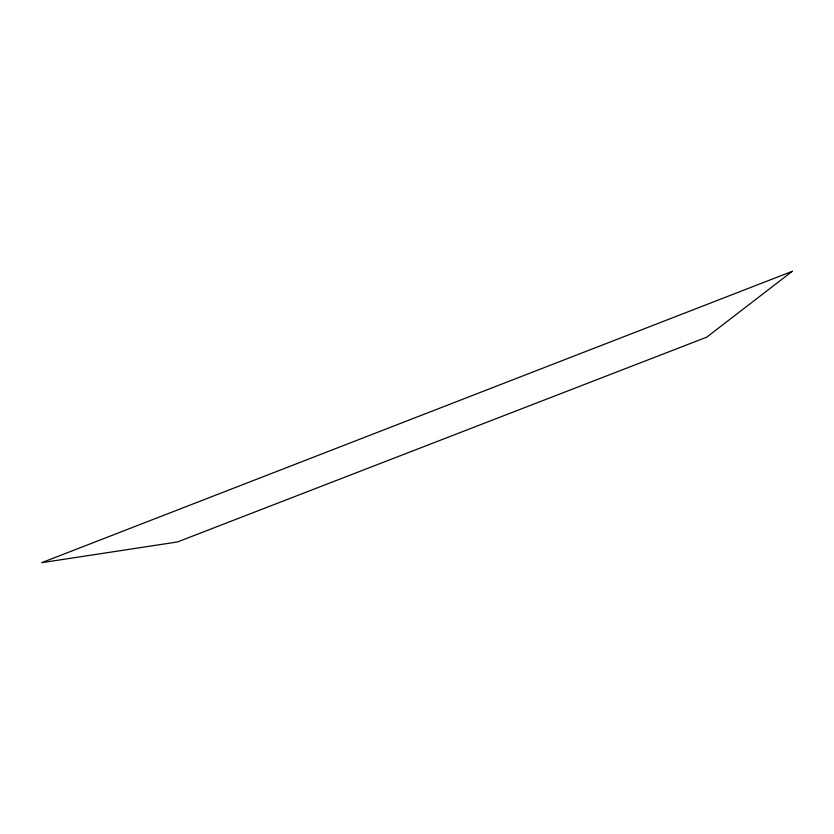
<?xml version="1.0" encoding="UTF-8"?>
<svg xmlns="http://www.w3.org/2000/svg" width="834" height="834" viewBox="0 0 834 834"><rect width="100%" height="100%" fill="white"/><g stroke="black" fill="none" stroke-linecap="round" stroke-linejoin="round"><path stroke-width="1.25" d="M792.3 271.311L706.69 337.186L177.444 541.964L41.7 562.689L792.3 271.311"/></g></svg>
